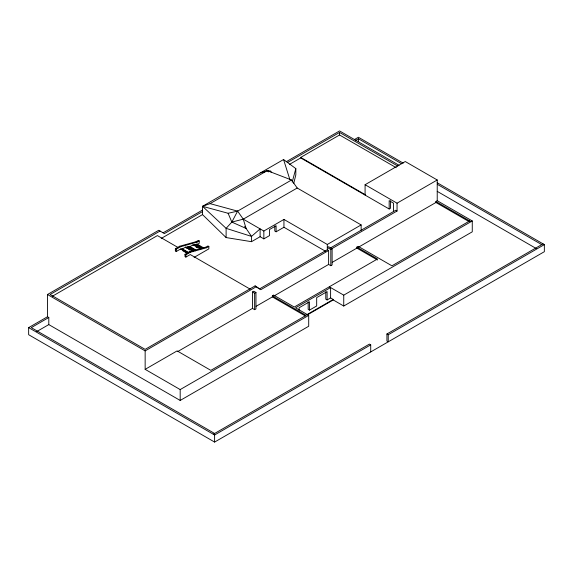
<?xml version="1.0" encoding="UTF-8"?>
<svg xmlns="http://www.w3.org/2000/svg" width="573" height="573" viewBox="0 0 573 573"><rect width="100%" height="100%" fill="white"/><g stroke="black" fill="none" stroke-linecap="round" stroke-linejoin="round"><path stroke-width="0.86" d="M293.756 183.303L295.826 174.894L295.826 168.605L283.563 159.523L202.513 206.316L202.513 214.61L226.113 237.573L251.511 241.677L260.106 236.713L263.845 238.869L269.539 235.582L269.539 229.515L276.107 225.719L276.107 231.786L274.789 231.034L274.789 225.826M292.166 182.164L295.826 168.605M226.113 237.573L226.113 228.348L231.829 222.095L237.609 211.129L291.542 179.994L297.208 188.016L361.14 224.924L361.14 230.239M437.199 182.751L544.35 244.614L544.35 251.69L214.603 442.07L28.65 334.711L28.65 327.627L47.48 316.754L47.48 294.508L158.728 230.282L164.415 233.569L202.513 211.573M160.039 231.041L50.109 294.508L145.148 349.372L255.078 285.906L260.772 289.702L328.616 250.53L328.616 264.44L273.672 296.162L273.672 295.152L272.354 295.904L272.354 296.921L305.316 315.945M260.106 236.713L260.106 228.878L251.511 236.405L226.113 228.348L202.513 206.316L210.062 203.637L267.24 170.632L270.728 171.033L271.344 172.53M52.43 296.198L157.41 235.589L178.21 247.593M163.104 232.81L202.577 210.019M286.163 161.765L339.56 130.931L399.073 165.289M287.395 162.567L339.56 132.449L397.812 166.077M390.485 200.729L390.485 208.235L389.174 208.995L300.703 157.919L300.703 157.41L339.56 134.977L396.28 167.724M161.242 238.432L202.513 214.61M289.523 164.372L300.703 157.919M354.63 139.425L358.397 137.255L403.206 163.126M325.786 291.686L325.786 299.192L327.104 299.951L330.607 297.931L330.607 287.56L295.568 307.794L308.704 315.379L308.704 326.252L180.187 400.448L48.798 324.597L48.798 317.514L31.279 327.627L214.603 433.475M355.346 140.528L358.397 138.766L401.716 163.778M187.923 253.202L180.624 248.99L176.24 251.518L175.367 251.01L175.367 248.739L179.75 246.211L196.145 241.656L198.337 240.388L199.211 240.896L199.211 243.317L197.026 244.578L197.026 244.077L193.08 245.337L193.08 244.829L189.613 246.834L189.613 246.326L185.673 247.593L185.673 247.085L182.758 248.768M175.367 248.739L176.24 249.241L180.624 246.712L197.026 242.157L199.211 240.896M36.608 331.631L48.798 324.597M188.596 252.478L182.028 248.682L180.624 249.499L180.624 248.99M202.513 206.316L228.111 213.278L231.829 222.095L243.274 219.158L297.208 188.016M250.143 289.129L190.257 254.555L185.881 257.084L185 256.575L185 254.297L189.384 251.769L205.786 247.214L207.97 245.953L208.851 246.454L208.851 248.875L194.132 257.377M185 254.297L185.881 254.806L190.257 252.278L206.66 247.722L208.851 246.454M210.062 203.637L237.609 211.129L243.274 219.158L263.845 231.034L283.943 219.43L327.305 244.463L361.14 224.924M276.107 231.786L283.943 227.266L325.751 251.404M365.087 195.085L365.087 184.721L405.254 161.529L437.228 179.986L437.228 200.722L472.267 220.949L472.267 231.821L343.743 306.025L333.235 299.951L307.336 314.906M365.087 184.721L397.053 203.179L437.228 179.986M47.48 294.508L145.148 350.891L256.389 286.665M252.449 308.41L252.449 291.979L253.76 291.22L255.952 292.481L255.952 308.919L254.641 309.678L252.449 308.41L177.888 351.457M328.616 250.53L327.305 249.771L259.454 288.942L255.078 285.906M330.163 248.116L395.742 210.255L397.053 211.014L397.053 203.179M252.449 291.979L254.641 293.24L255.952 292.481M331.473 248.883L397.053 211.014M332.118 248.761L328.616 246.734L327.305 247.493L330.807 249.52L332.118 248.761L332.118 264.941L330.807 265.7L328.616 264.44M145.148 350.891L145.148 369.349L177.121 350.891L210.843 370.359L306.082 315.379L272.354 295.904M332.24 262.348L356.886 248.116L356.886 247.106L358.197 246.347L391.918 265.815L469.638 220.949M358.197 247.357L435.917 202.491L435.917 201.481L437.228 200.722M256.088 306.311L272.354 296.921M308.181 301.849L308.181 309.363L309.492 310.115L316.676 305.968L316.676 297.623L327.104 291.607L327.104 299.951M306.576 314.842L333.235 299.45L333.235 299.951M145.148 369.349L180.187 389.576L308.704 315.379M329.289 286.808L343.743 295.152L472.267 220.949M213.292 434.234L369.406 344.101L370.717 344.86L370.717 351.937M544.35 244.614L388.236 334.747L388.236 341.823L386.925 341.064L386.925 333.987L543.039 243.854M28.65 327.627L214.603 434.986L370.717 344.86M291.542 179.994L267.24 170.632L260.565 172.802L264.805 172.065M228.111 213.278L237.609 211.129M231.829 222.095L246.104 228.448L243.274 219.158M437.292 184.32L541.721 244.614M437.228 191.361L536.299 248.56M435.917 201.481L470.949 221.708M435.917 202.491L468.872 221.515M300.703 157.41L365.087 194.584M356.886 247.106L377.464 258.989L294.257 307.035L273.672 295.152M356.886 248.116L377.464 259.999M330.607 297.931L333.235 299.45M386.925 333.987L388.236 334.747M196.145 241.656L197.026 242.157M205.786 247.214L206.66 247.722M197.026 244.077L203.594 247.865M199.211 245.846L200.672 246.684M195.708 244.327L203.007 248.539M196.439 245.251L197.9 246.096M199.361 246.942L200.822 247.78M194.397 244.578L201.696 248.797M193.08 244.829L200.378 249.047M196.002 247.02L197.463 247.865M189.613 246.326L196.181 250.122M191.805 248.102L193.266 248.94M188.302 246.583L195.601 250.795M189.033 247.507L190.487 248.353M186.984 246.834L193.552 250.63M188.445 248.181L189.907 249.026M191.368 249.871L192.822 250.709M185.673 247.085L192.972 251.303M185.673 247.593L187.135 248.438M188.589 249.276L190.05 250.122M179.75 246.211L180.624 246.712M189.384 251.769L190.257 252.278M182.758 249.613L187.865 252.564M182.816 250.759L185.731 252.449M47.48 316.754L48.798 317.514M267.24 170.632L268.372 171.929M244.678 226.342L251.511 236.405L251.511 241.677M283.563 159.523L289.895 179.671M393.551 211.523L393.551 203.179L389.174 200.65L389.174 208.995M358.397 138.766L358.397 141.424M343.743 295.152L343.743 306.025M339.56 132.449L339.56 134.977M330.807 249.52L330.807 265.7M327.305 244.463L327.305 249.771M309.492 310.115L309.492 301.77L299.07 307.794L299.07 310.294M283.943 219.43L283.943 227.266M263.845 231.034L263.845 238.869M254.641 293.24L254.641 309.678M214.603 434.986L214.603 442.07M185.881 254.806L185.881 257.084M182.028 248.682L182.028 249.191M180.187 389.576L180.187 400.448M176.24 249.241L176.24 251.518"/></g></svg>
